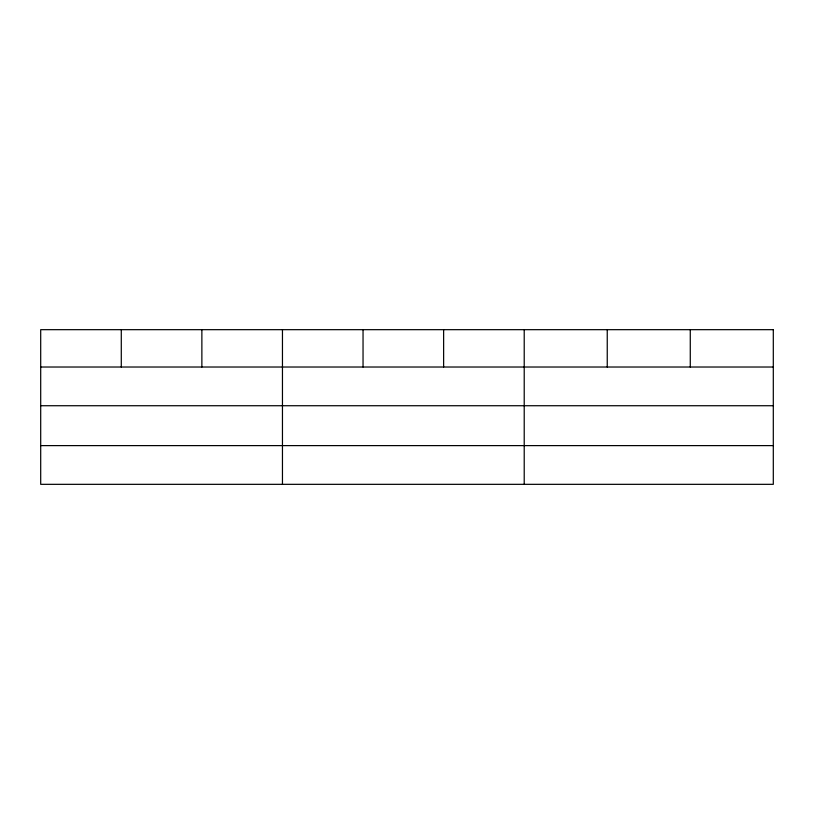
<?xml version="1.0" encoding="UTF-8"?>
<svg xmlns="http://www.w3.org/2000/svg" width="814" height="814" viewBox="0 0 814 814"><rect width="100%" height="100%" fill="white"/><g stroke="black" fill="none" stroke-linecap="round" stroke-linejoin="round"><path stroke-width="1.22" d="M40.7 367.022L773.3 367.022M40.7 405.728L773.3 405.728M40.7 445.614L773.3 445.614M690.272 329.67L690.272 367.022M607.244 329.67L607.244 367.022M524.216 329.67L524.216 484.33M443.63 329.67L443.63 367.022M363.044 329.67L363.044 367.022M282.458 329.67L282.458 484.33M201.872 329.67L201.872 367.022M121.286 329.67L121.286 367.022M773.3 329.67L40.7 329.67L40.7 484.33L773.3 484.33L773.3 329.67"/></g></svg>
